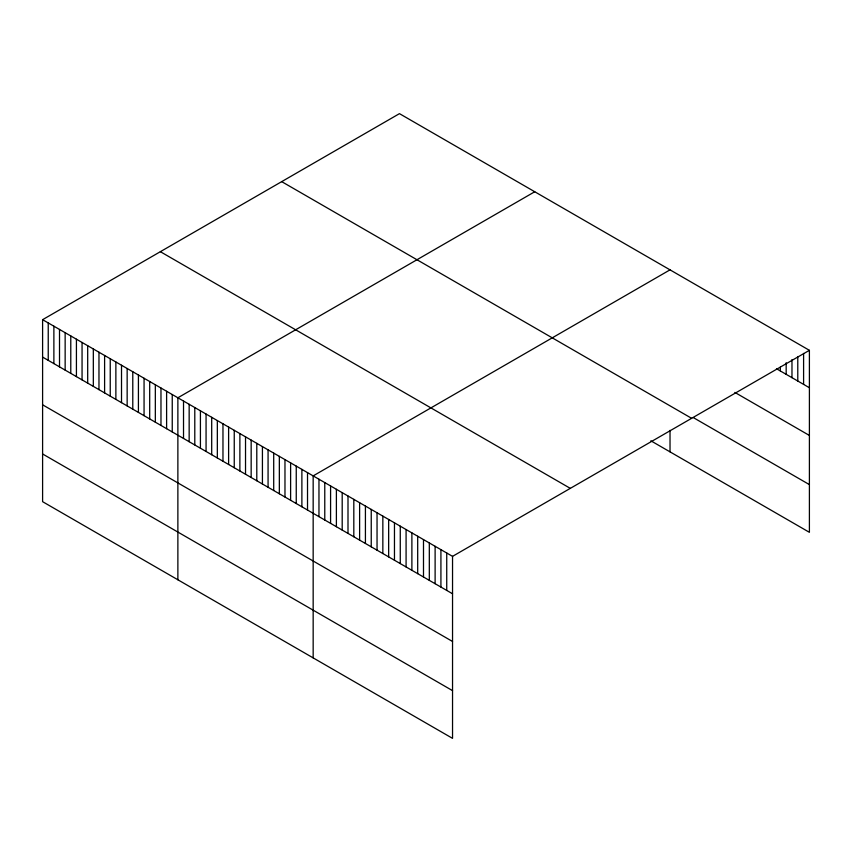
<?xml version="1.0" encoding="UTF-8"?>
<svg xmlns="http://www.w3.org/2000/svg" width="852" height="852" viewBox="0 0 852 852"><rect width="100%" height="100%" fill="white"/><g stroke="black" fill="none" stroke-linecap="round" stroke-linejoin="round"><path stroke-width="1.28" d="M42.6 319.681L452.54 556.356L452.54 738.354L42.6 501.679L42.6 319.681L399.46 113.646L809.4 350.321L809.4 532.319L650.853 440.793M534.736 191.753L177.876 397.777L177.876 579.786M670.023 269.85L313.163 475.885L313.163 657.882M452.54 556.356L809.4 350.321M776.491 368.735L809.4 387.735M734.871 392.421L809.4 435.447M693.251 417.555L809.4 484.607M281.692 181.636L691.632 418.311M160.368 251.691L570.308 488.366M42.6 357.094L452.54 593.769M42.6 404.807L452.54 641.481M42.6 453.967L452.54 690.642M803.596 353.42L803.596 384.38M797.781 356.519L797.781 381.036M791.977 359.619L791.977 377.681M786.172 362.718L786.172 374.326M780.357 367.105L780.357 370.971M670.023 430.377L670.023 451.848M446.736 553.001L446.736 590.415M440.921 549.646L440.921 587.06M435.116 546.292L435.116 583.705M429.312 542.937L429.312 580.361M423.497 539.593L423.497 577.006M417.693 536.238L417.693 573.652M411.889 532.883L411.889 570.297M406.084 529.529L406.084 566.942M400.27 526.174L400.27 563.587M394.465 522.83L394.465 560.243M388.661 519.475L388.661 556.888M382.846 516.12L382.846 553.534M377.042 512.766L377.042 550.179M371.238 509.411L371.238 546.824M365.423 506.056L365.423 543.48M359.619 502.712L359.619 540.125M353.814 499.357L353.814 536.771M347.999 496.002L347.999 533.416M342.195 492.648L342.195 530.061M336.391 489.293L336.391 526.706M330.587 485.938L330.587 523.362M324.772 482.594L324.772 520.008M318.967 479.239L318.967 516.653M307.519 472.626L307.519 510.05M301.885 469.377L301.885 506.791M296.251 466.119L296.251 503.532M290.617 462.87L290.617 500.284M284.973 459.611L284.973 497.025M279.339 456.363L279.339 493.777M273.705 453.104L273.705 490.518M268.071 449.845L268.071 487.269M262.427 446.597L262.427 484.011M256.793 443.338L256.793 480.752M251.159 440.09L251.159 477.503M245.525 436.831L245.525 474.245M239.881 433.583L239.881 470.996M234.247 430.324L234.247 467.737M228.613 427.065L228.613 464.489M222.968 423.817L222.968 461.23M217.335 420.558L217.335 457.971M211.701 417.31L211.701 454.723M206.067 414.051L206.067 451.464M200.422 410.802L200.422 448.216M194.788 407.544L194.788 444.957M189.155 404.285L189.155 441.709M183.521 401.036L183.521 438.45M172.242 394.529L172.242 431.943M166.609 391.27L166.609 428.684M160.975 388.022L160.975 425.436M155.33 384.763L155.33 422.177M149.696 381.504L149.696 418.928M144.063 378.256L144.063 415.669M138.418 374.997L138.418 412.411M132.784 371.749L132.784 409.162M127.15 368.49L127.15 405.903M121.516 365.242L121.516 402.655M115.872 361.983L115.872 399.396M110.238 358.724L110.238 396.148M104.604 355.476L104.604 392.889M98.97 352.217L98.97 389.641M93.326 348.969L93.326 386.382M87.692 345.71L87.692 383.123M82.058 342.461L82.058 379.875M76.424 339.202L76.424 376.616M70.78 335.954L70.78 373.368M65.146 332.695L65.146 370.109M59.512 329.436L59.512 366.861M53.878 326.188L53.878 363.602M48.234 322.929L48.234 360.343"/></g></svg>
